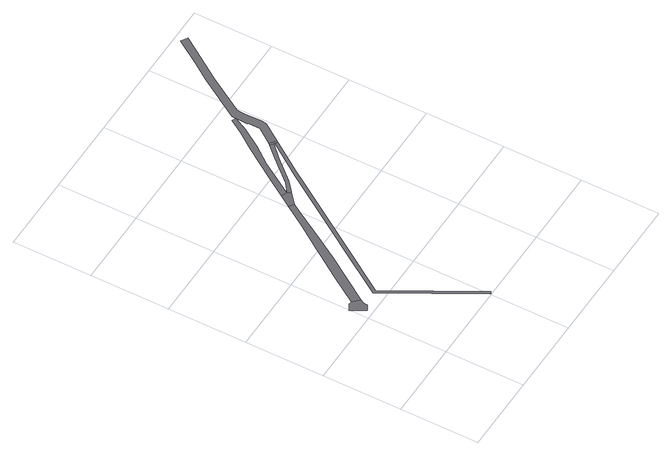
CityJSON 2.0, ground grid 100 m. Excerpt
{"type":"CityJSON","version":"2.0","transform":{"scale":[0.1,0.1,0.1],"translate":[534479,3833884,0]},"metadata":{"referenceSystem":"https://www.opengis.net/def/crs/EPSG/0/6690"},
"CityObjects":{
"road1":{"type":"Road","geometry":[{"type":"MultiSurface","lod":"1","boundaries":[[[0,1,2,3,4,5,6,7,8]]]}]},
"road2":{"type":"Road","attributes":{"RoadStructureAttribute.sectionType":"1"},"geometry":[{"type":"MultiSurface","lod":"1","boundaries":[[[9,10,11,12,13,14,8,7,15,16,17,18,19]]]}]},
"road3":{"type":"Road","attributes":{"RoadStructureAttribute.sectionType":"1"},"geometry":[{"type":"MultiSurface","lod":"1","boundaries":[[[20,21,22,23,24,25,26,27,28,29,30,31,32,33]]]}]},
"road4":{"type":"Road","geometry":[{"type":"MultiSurface","lod":"1","boundaries":[[[34,9,19,35,36,37]]]}]},
"road5":{"type":"Road","attributes":{"RoadStructureAttribute.sectionType":"1"},"geometry":[{"type":"MultiSurface","lod":"1","boundaries":[[[38,39,40,41,37,36,42,43,44,45]]]}]},
"road6":{"type":"Road","attributes":{"RoadStructureAttribute.sectionType":"1"},"geometry":[{"type":"MultiSurface","lod":"1","boundaries":[[[46,47,48,49,50,51,52,53,54,34,37]]]}]},
"road7":{"type":"Road","geometry":[{"type":"MultiSurface","lod":"1","boundaries":[[[55,38,45,56,20,33,57]]]}]},
"road8":{"type":"Road","attributes":{"RoadStructureAttribute.sectionType":"1"},"geometry":[{"type":"MultiSurface","lod":"1","boundaries":[[[58,59,60,61,62,63,64,65,55,57,66,67,68,69,70,71,72,73,74]]]}]}
},
"vertices":[
[106,1292,0],[86,1301,0],[1,1254,0],[102,1071,0],[175,1112,0],[172,1147,0],[183,1178,0],[204,1218,0],[124,1293,0],
[1016,2626,0],[839,2358,0],[682,2126,0],[639,2062,0],[566,1954,0],[356,1647,0],[602,1810,0],[698,1969,0],[743,2042,0],[1014,2489,0],[1078,2585,0],
[1759,3233,0],[1448,2796,0],[1377,2688,0],[852,1892,0],[799,1812,0],[362,1151,0],[1010,9,0],[1045,28,0],[409,1148,0],[823,1773,0],[878,1855,0],[1421,2675,0],[1511,2811,0],[1790,3211,0],
[1112,2770,0],[1143,2642,0],[1213,2702,0],[1180,2741,0],
[1711,3276,0],[1576,3131,0],[1313,2841,0],[1187,2747,0],[1245,2729,0],[1344,2813,0],[1590,3083,0],[1750,3239,0],
[1184,2748,0],[1445,3163,0],[1621,3388,0],[1778,3623,0],[1866,3800,0],[1816,3825,0],[1708,3648,0],[1555,3440,0],[1285,3032,0],
[1726,3292,0],[1757,3238,0],[1807,3236,0],
[2568,4926,0],[2367,4620,0],[2202,4383,0],[1871,3856,0],[1857,3646,0],[1872,3643,0],[1874,3524,0],[1872,3496,0],[1966,3463,0],[1972,3488,0],[1978,3530,0],[1972,3755,0],[1973,3807,0],[1986,3854,0],[2264,4309,0],[2528,4696,0],[2644,4876,0]
]}
